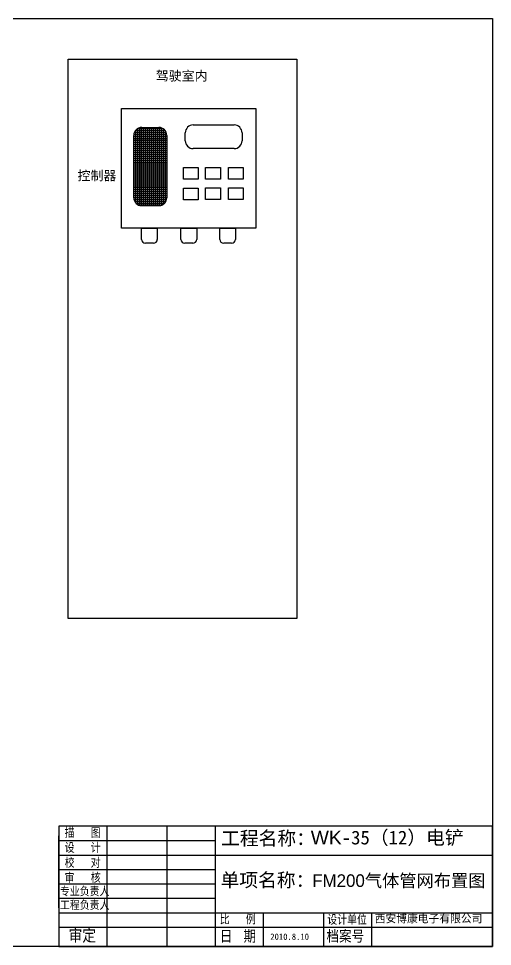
# Model space of a CAD drawing. Extents: x 62072 to 79005, y 47749 to 66939.
# Drawn here: x 76006 to 79005, y 61058 to 66939 of the extents above; entities that cross this region are included whole.
import ezdxf

# ---------------------------------------------------------------- set-up
doc = ezdxf.new("R2010")
doc.units = 0
doc.header["$LTSCALE"] = 1000
doc.header["$MEASUREMENT"] = 0
doc.layers.get('0').update_dxf_attribs({"linetype": 'CONTINUOUS'})
doc.styles.add('HZ', font='txt', dxfattribs={"bigfont": 'hztxt'})
doc.styles.get("Standard").update_dxf_attribs({"font": 'GBENOR', "bigfont": 'GBCBIG'})

msp = doc.modelspace()

# ---------------------------------------------------------------- hatches: boundary and pattern name
h = msp.add_hatch()
h.set_pattern_fill('NET', color=256, scale=100, style=0)
h.set_pattern_definition([(0, (57672.681, 54304.642), (0, 12.5), []), (90, (57672.681, 54304.642), (-12.5, 8e-16), [])])
edge = h.paths.add_edge_path()
edge.add_line((76785.7, 66248.6), (76893.8, 66248.6))
edge.add_arc((76893.8, 66198.6), 50, 0, 90, ccw=False)
edge.add_line((76943.8, 66198.6), (76943.8, 65803.2))
edge.add_arc((76893.8, 65803.2), 50, -90, 0, ccw=False)
edge.add_line((76893.8, 65753.2), (76785.7, 65753.2))
edge.add_arc((76785.7, 65803.2), 50, 180, 270, ccw=False)
edge.add_line((76735.7, 65803.2), (76735.7, 66198.6))
edge.add_arc((76785.7, 66198.6), 50, 90, 180, ccw=False)

# ---------------------------------------------------------------- linework, layer by layer
for p, q in [((71157.4, 66938.9), (79005.4, 66938.9)), ((79005.4, 66938.9), (79005.4, 61058.3)), ((76785.7, 66248.6), (76893.8, 66248.6)), ((77111.6, 66265), (77370.4, 66265)), ((76735.7, 65803.2), (76735.7, 66198.6)), ((76943.8, 66198.6), (76943.8, 65803.2)), ((77061.6, 66164.5), (77061.6, 66215)), ((77420.4, 66215), (77420.4, 66164.5)), ((77370.4, 66114.5), (77111.6, 66114.5)), ((76893.8, 65753.2), (76785.7, 65753.2)), ((76784.6, 65539.6), (76784.6, 65610.3)), ((76784.6, 65610.3), (76884.4, 65610.3)), ((76884.4, 65610.3), (76884.4, 65539.6)), ((77033.7, 65539.6), (77033.7, 65610.3)), ((77033.7, 65610.3), (77133.4, 65610.3)), ((77133.4, 65610.3), (77133.4, 65539.6)), ((77279.3, 65539.6), (77279.3, 65610.3)), ((77279.3, 65610.3), (77379.1, 65610.3)), ((77379.1, 65610.3), (77379.1, 65539.6)), ((76859.4, 65514.6), (76809.6, 65514.6)), ((77108.4, 65514.6), (77058.7, 65514.6)), ((77354.1, 65514.6), (77304.3, 65514.6)), ((76261.1, 61820.6), (76261.1, 61058.3)), ((79005.4, 61820.6), (76261.1, 61820.6)), ((76566, 61058.3), (76566, 61820.6)), ((76947.2, 61058.3), (76947.2, 61820.6)), ((77252.1, 61058.3), (77252.1, 61820.6)), ((79005.4, 61058.3), (79005.4, 61820.6)), ((76261.1, 61668.1), (76261.1, 61759.6)), ((76261.1, 61729.1), (77252.1, 61729.1)), ((76261.1, 61576.7), (76261.1, 61668.1)), ((76261.1, 61637.6), (79005.4, 61637.6)), ((76261.1, 61485.2), (76261.1, 61576.7)), ((76261.1, 61546.2), (77252.1, 61546.2)), ((76261.1, 61393.7), (76261.1, 61485.2)), ((76261.1, 61454.7), (77252.1, 61454.7)), ((76261.1, 61302.2), (76261.1, 61393.7)), ((76261.1, 61363.2), (77252.1, 61363.2)), ((76261.1, 61271.7), (79005.4, 61271.7)), ((77557, 61058.3), (77557, 61271.7)), ((77938.2, 61058.3), (77938.2, 61271.7)), ((78243.1, 61058.3), (78243.1, 61271.7)), ((76261.1, 61180.3), (79005.4, 61180.3)), ((79005.4, 61058.3), (71157.4, 61058.3)), ((76261.1, 61058.3), (79005.4, 61058.3)), ((77252.1, 61058.3), (76947.2, 61058.3)), ((77557, 61058.3), (77252.1, 61058.3)), ((77938.2, 61058.3), (77557, 61058.3)), ((78243.1, 61058.3), (77938.2, 61058.3)), ((79005.4, 61058.3), (78243.1, 61058.3))]:
    msp.add_line(p, q)
for points in [[(76320, 66680.9), (77767.1, 66680.9), (77767.1, 63136), (76320, 63136)], [(76658.5, 66369.8), (77508.6, 66369.8), (77508.6, 65610.3), (76658.5, 65610.3)], [(77050.7, 65994), (77143.8, 65994), (77143.8, 65920.2), (77050.7, 65920.2)], [(77190.3, 65994), (77283.5, 65994), (77283.5, 65920.2), (77190.3, 65920.2)], [(77335.5, 65994), (77428.6, 65994), (77428.6, 65920.2), (77335.5, 65920.2)], [(77050.7, 65864), (77143.8, 65864), (77143.8, 65790.1), (77050.7, 65790.1)], [(77190.3, 65865.4), (77283.5, 65865.4), (77283.5, 65791.5), (77190.3, 65791.5)], [(77335.5, 65865.4), (77428.6, 65865.4), (77428.6, 65791.5), (77335.5, 65791.5)]]:
    msp.add_lwpolyline(points, close=True)
for centre, radius, start, end in [((76785.7, 66198.6), 50, 90, 180), ((76893.8, 66198.6), 50, 0, 90), ((77111.6, 66215), 50, 90, 180), ((77370.4, 66215), 50, 0, 90), ((77111.6, 66164.5), 50, 180, 270), ((77370.4, 66164.5), 50, 270, 0), ((76785.7, 65803.2), 50, 180, 270), ((76893.8, 65803.2), 50, 270, 0), ((76809.6, 65539.6), 25, 180, 270), ((76859.4, 65539.6), 25, 270, 0), ((77058.7, 65539.6), 25, 180, 270), ((77108.4, 65539.6), 25, 270, 0), ((77304.3, 65539.6), 25, 180, 270), ((77354.1, 65539.6), 25, 270, 0)]:
    msp.add_arc(centre, radius, start, end)

# ---------------------------------------------------------------- texts
at = {"style": 'HZ'}
for s, height, p in [('描  图', 57.12, (76297.9, 61747.3)), ('设  计', 57.12, (76297.9, 61652.1)), ('校  对', 57.12, (76297.9, 61556.9)), ('审  核', 57.12, (76297.9, 61461.7)), ('专业负责人', 52.15, (76268.1, 61377.2)), ('工程负责人', 52.15, (76268.1, 61290.3)), ('比  例        ', 57.121, (77279.6, 61198.4)), ('设计单位', 59.6, (77960.5, 61195.9)), ('审定', 86.92, (76322.8, 61081.7)), ('日 期', 79.47, (77279.6, 61081.7)), ('档案号', 79.47, (77955.5, 61081.7))]:
    msp.add_text(s, height=height, dxfattribs=at).set_placement(p)
at = {"attachment_point": 1}
for s, insert, char_height, width in [('{\\f\uffbfﾬￌ￥_GB2312|b0|i0|c134|p49;驾驶室内}', (76874.5, 66606), 60, 414.005), ('{\\f\uffbfﾬￌ￥_GB2312|b0|i0|c134|p49;控制器}', (76379.7, 65973.8), 60, 248.528), ('{\\fArial|b0|i0|c0|p32;WK\\fSimHei|b0|i0|c134|p32;-35（12）\\fSimHei|b0|i0|c134|p2;电铲}', (77855.6, 61791.9), 87.12, 1149.817), ('{\\fﾺￚￌ￥|b0|i0|c134|p2;工程名称：}', (77287.8, 61787.6), 87.12, 896), ('{\\fﾺￚￌ￥|b0|i0|c134|p2;单项名称：}', (77284.2, 61522.5), 87.12, 896), ('{\\fﾺￚￌ￥|b0|i0|c134|p2;FM200气体管网布置图}', (77864.9, 61515.4), 80, 1222), ('{\\fﾺￚￌ￥|b0|i0|c134|p2;西安博康电子有限公司}', (78260.2, 61260.1), 50, 869), ('{\\fSimHei|b0|i0|c134|p2;2010.8.10}', (77599.5, 61140.2), 40, 306.816)]:
    msp.add_mtext(s, dxfattribs=dict(at, insert=insert, char_height=char_height, width=width))

doc.saveas('drawing.dxf')
